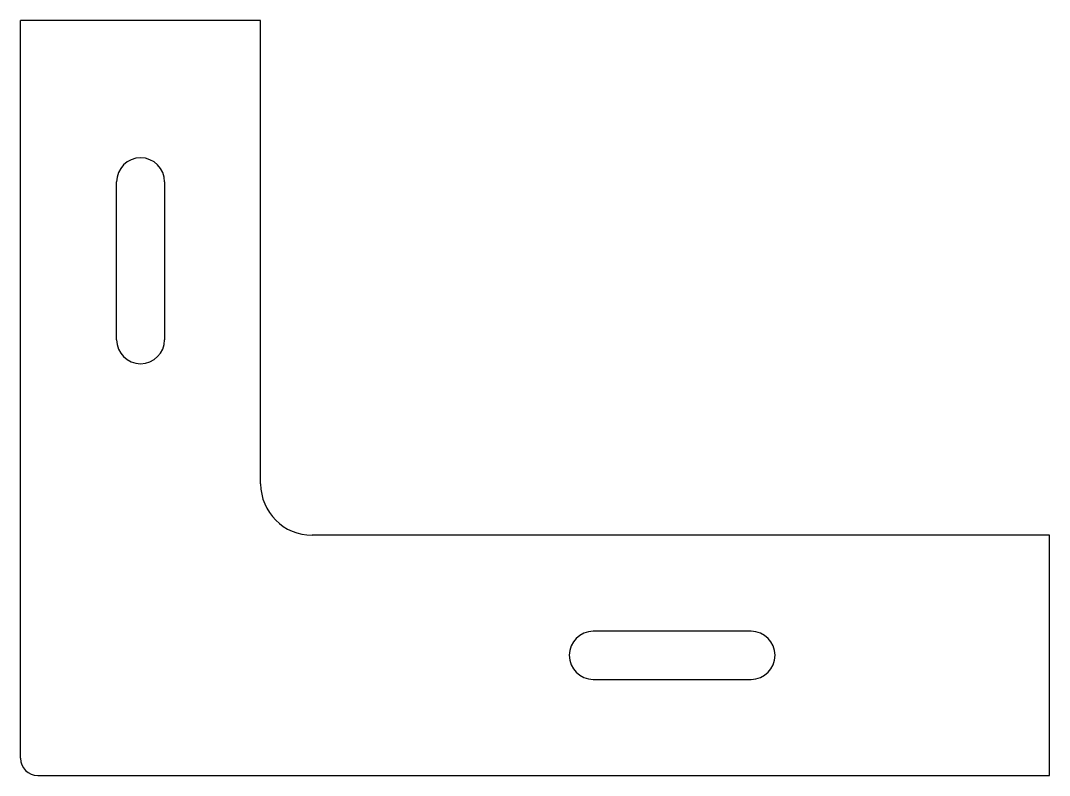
# Model space of a CAD drawing. Header units: millimetres. Extents: x 0 to 300, y 0 to 220.
import ezdxf

# ---------------------------------------------------------------- set-up
doc = ezdxf.new("R2010")
doc.units = ezdxf.units.MM

msp = doc.modelspace()

# ---------------------------------------------------------------- linework, layer by layer
for p, q in [((0, 5), (0, 220)), ((70, 220), (0, 220)), ((70, 85), (70, 220)), ((28, 127), (28, 173)), ((42, 173), (42, 127)), ((300, 70), (85, 70)), ((300, 0), (300, 70)), ((213, 42), (167, 42)), ((167, 28), (213, 28)), ((5, 0), (300, 0))]:
    msp.add_line(p, q)
for centre, radius, start, end in [((35, 173), 7, 0, 180), ((35, 127), 7, 180, 360), ((85, 85), 15, 180, 270), ((167, 35), 7, 90, 270), ((213, 35), 7, 270, 90), ((5, 5), 5, 180, 270)]:
    msp.add_arc(centre, radius, start, end)

doc.saveas('drawing.dxf')
